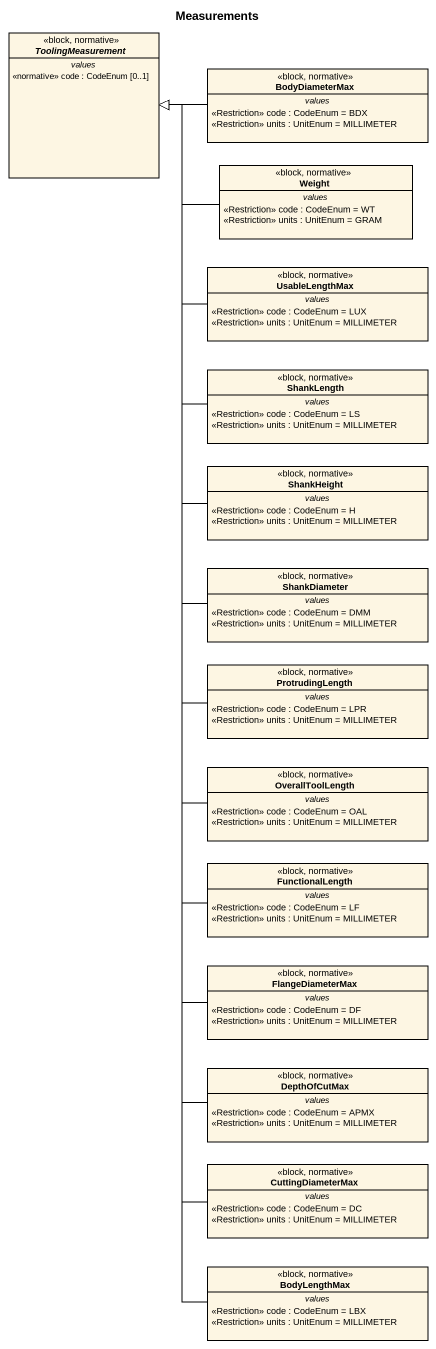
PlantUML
@startuml
title Measurements
hide circle
hide empty members
abstract class ToolingMeasurement <<block, normative>> {
  -- values --
  <<normative>> code : CodeEnum [0..1]
}
class BodyDiameterMax <<block, normative>> {
  -- values --
  <<Restriction>> code : CodeEnum = BDX
  <<Restriction>> units : UnitEnum = MILLIMETER
}
class Weight <<block, normative>> {
  -- values --
  <<Restriction>> code : CodeEnum = WT
  <<Restriction>> units : UnitEnum = GRAM
}
class UsableLengthMax <<block, normative>> {
  -- values --
  <<Restriction>> code : CodeEnum = LUX
  <<Restriction>> units : UnitEnum = MILLIMETER
}
class ShankLength <<block, normative>> {
  -- values --
  <<Restriction>> code : CodeEnum = LS
  <<Restriction>> units : UnitEnum = MILLIMETER
}
class ShankHeight <<block, normative>> {
  -- values --
  <<Restriction>> code : CodeEnum = H
  <<Restriction>> units : UnitEnum = MILLIMETER
}
class ShankDiameter <<block, normative>> {
  -- values --
  <<Restriction>> code : CodeEnum = DMM
  <<Restriction>> units : UnitEnum = MILLIMETER
}
class ProtrudingLength <<block, normative>> {
  -- values --
  <<Restriction>> code : CodeEnum = LPR
  <<Restriction>> units : UnitEnum = MILLIMETER
}
class OverallToolLength <<block, normative>> {
  -- values --
  <<Restriction>> code : CodeEnum = OAL
  <<Restriction>> units : UnitEnum = MILLIMETER
}
class FunctionalLength <<block, normative>> {
  -- values --
  <<Restriction>> code : CodeEnum = LF
  <<Restriction>> units : UnitEnum = MILLIMETER
}
class FlangeDiameterMax <<block, normative>> {
  -- values --
  <<Restriction>> code : CodeEnum = DF
  <<Restriction>> units : UnitEnum = MILLIMETER
}
class DepthOfCutMax <<block, normative>> {
  -- values --
  <<Restriction>> code : CodeEnum = APMX
  <<Restriction>> units : UnitEnum = MILLIMETER
}
class CuttingDiameterMax <<block, normative>> {
  -- values --
  <<Restriction>> code : CodeEnum = DC
  <<Restriction>> units : UnitEnum = MILLIMETER
}
class BodyLengthMax <<block, normative>> {
  -- values --
  <<Restriction>> code : CodeEnum = LBX
  <<Restriction>> units : UnitEnum = MILLIMETER
}
BodyDiameterMax -left-|> ToolingMeasurement
Weight -left-|> ToolingMeasurement
UsableLengthMax -up-|> ToolingMeasurement
ShankLength -up-|> ToolingMeasurement
ShankHeight -up-|> ToolingMeasurement
ShankDiameter -up-|> ToolingMeasurement
ProtrudingLength -up-|> ToolingMeasurement
OverallToolLength -up-|> ToolingMeasurement
FunctionalLength -up-|> ToolingMeasurement
FlangeDiameterMax -up-|> ToolingMeasurement
DepthOfCutMax -up-|> ToolingMeasurement
CuttingDiameterMax -up-|> ToolingMeasurement
BodyLengthMax -up-|> ToolingMeasurement
@enduml
